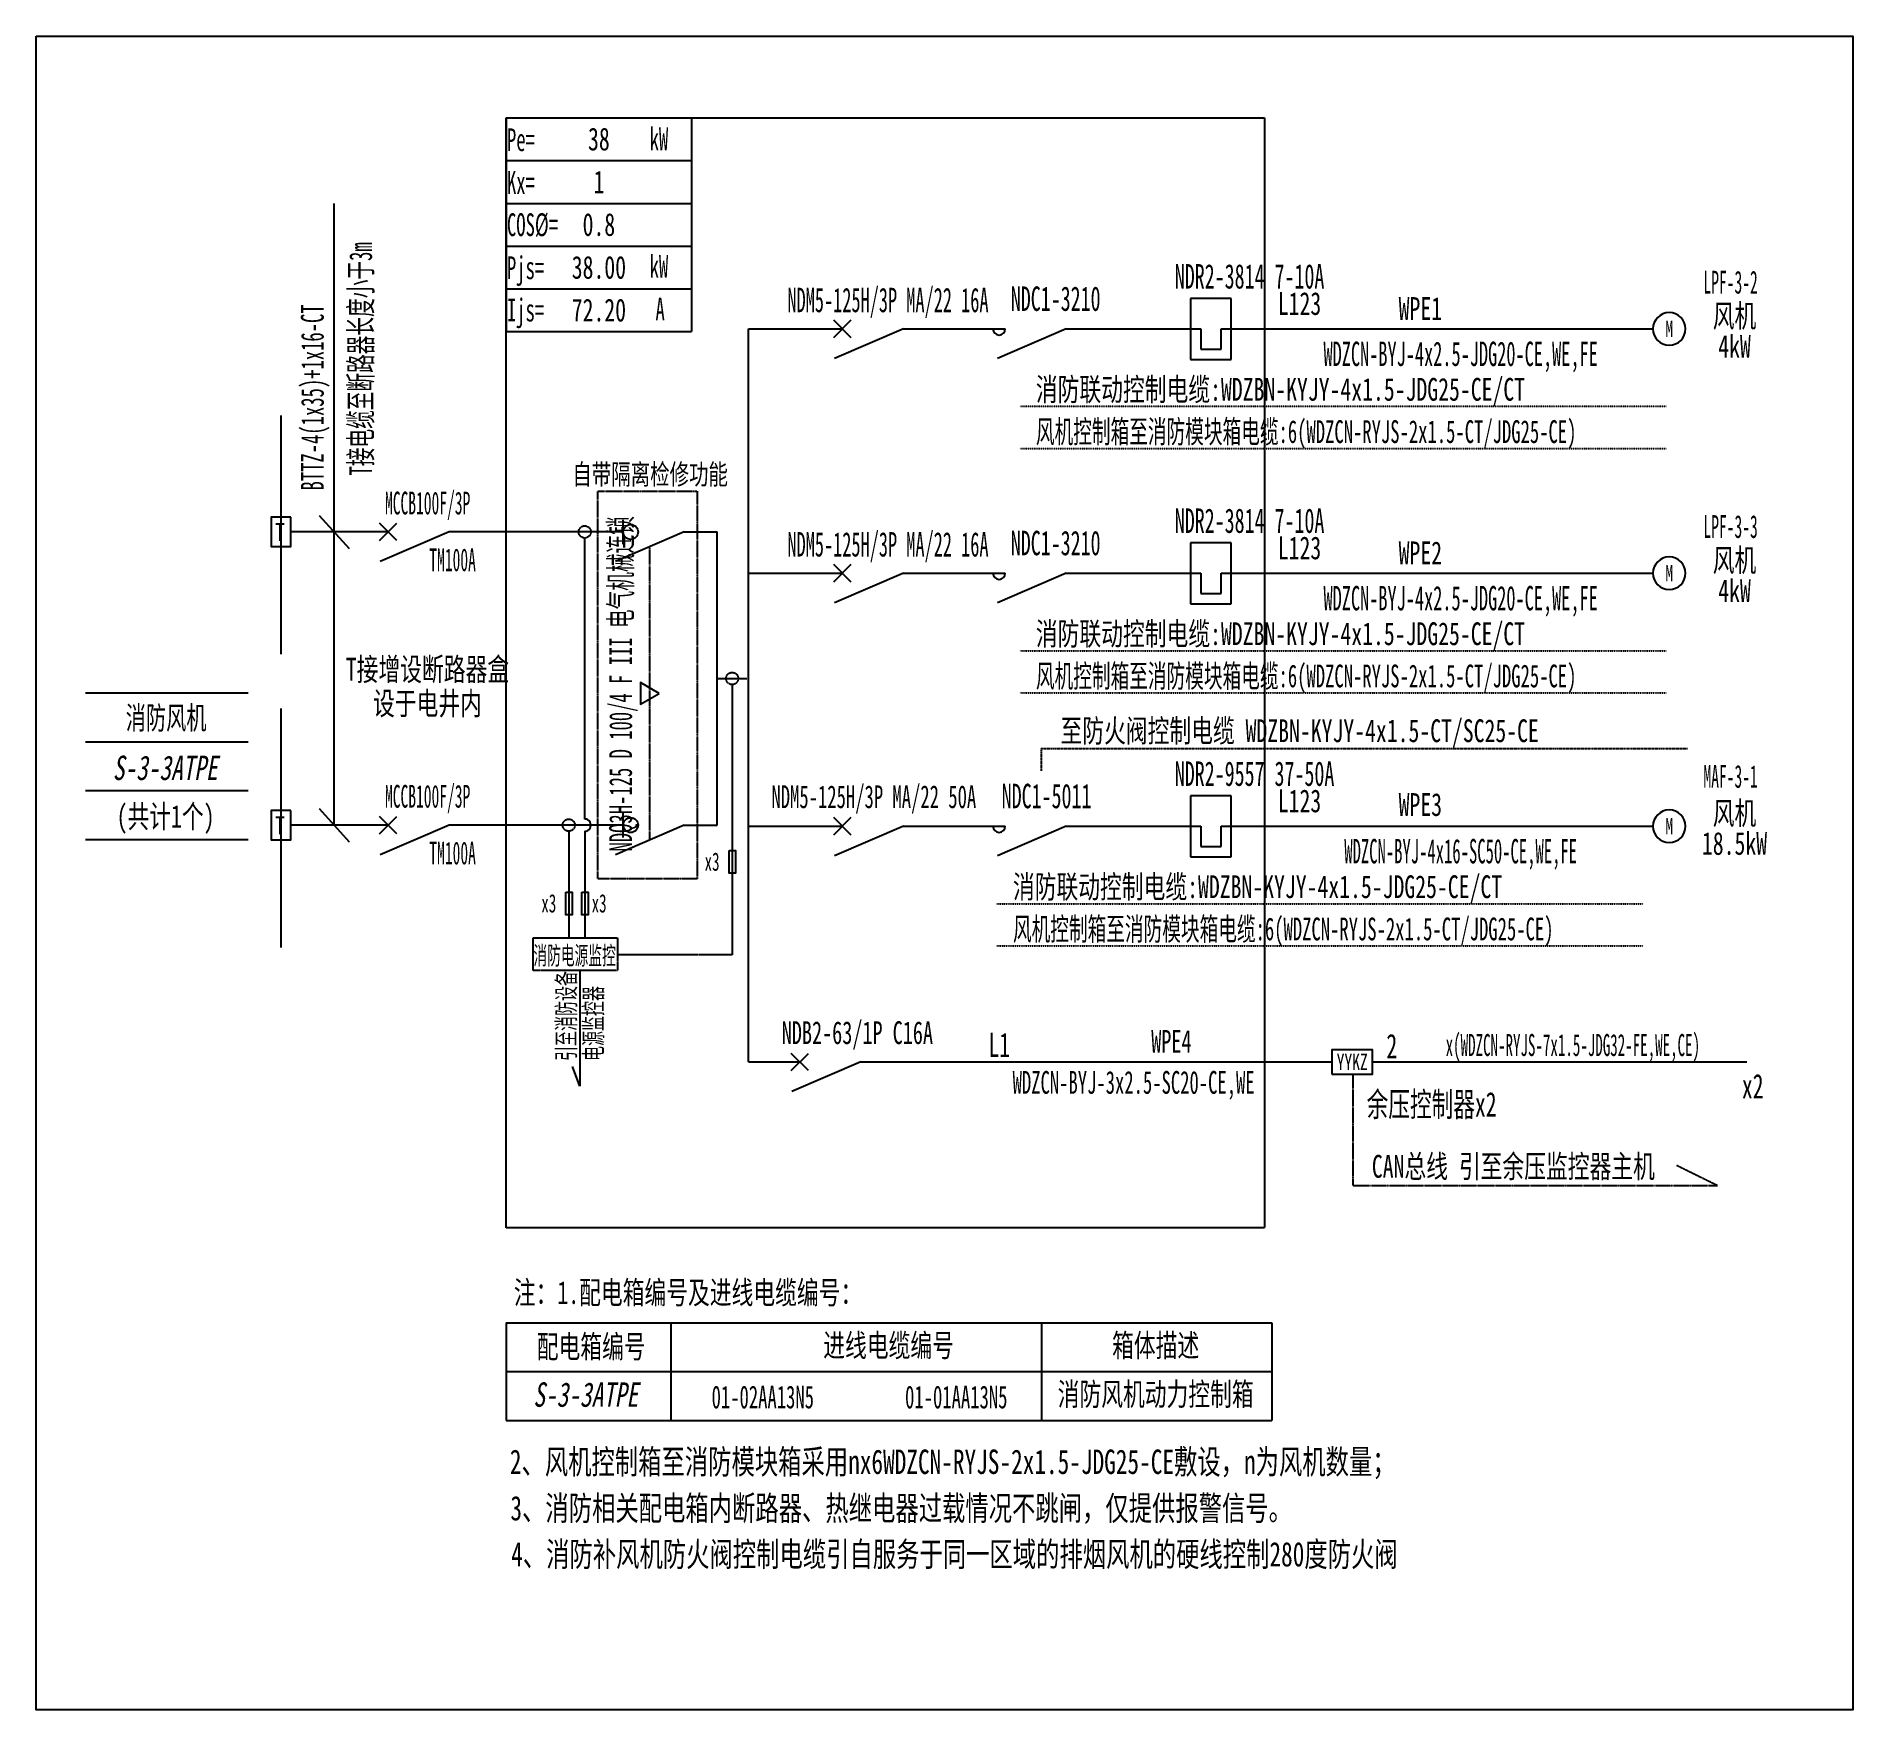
# Model space of a CAD drawing. Extents: x 408996 to 411372, y 333766 to 335954.
import ezdxf
from ezdxf.enums import TextEntityAlignment as Align

# ---------------------------------------------------------------- set-up
doc = ezdxf.new("R2010")
doc.units = 0
doc.header["$MEASUREMENT"] = 0
for name, pattern in [('_点划线L', [1.9, 1.5, -0.17, 0.06, -0.17]), ('DASH', [0.35, 0.25, -0.1]), ('DASHDOT', [1, 0.5, -0.25, 0, -0.25]), ('DASHED', [0.75, 0.5, -0.25])]:
    doc.linetypes.add(name, pattern=pattern)
for name, color, linetype in [('D_E_Eqpm(强电设备)', 100, 'Continuous'), ('D_E_Eqpm（强电设备）', 100, 'Continuous'), ('D_E_Text(强电文字)', 51, 'Continuous'), ('D_E_Text（强电文字）', 51, 'Continuous'), ('D_E_Wire(强电线缆)', 10, 'Continuous'), ('D_E_WireEm（强电应急照明线缆）', 10, 'DASHED'), ('D_E_Wire（强电线缆）', 10, 'Continuous'), ('D_Em_Eqpm（消防设备）', 100, 'Continuous'), ('D_T_TableDim（表格尺寸）', 255, 'Continuous'), ('DQ_Eqpm', 100, 'Continuous'), ('E_E_Text（强电文字）', 51, 'Continuous'), ('系统图', 220, 'Continuous')]:
    doc.layers.add(name, color=color, linetype=linetype)
doc.styles.add('$1$电气', font='', dxfattribs={"width": 0.7})
doc.styles.add('$1$电气箱', font='simhei.ttf', dxfattribs={"width": 0.8, "oblique": 10})
doc.styles.add('电气', font='', dxfattribs={"width": 0.7})
doc.styles.add('电气箱', font='simhei.ttf', dxfattribs={"width": 0.8, "oblique": 10})
doc.styles.get('$1$电气').set_extended_font_data('SimSun')
doc.styles.get('电气').set_extended_font_data('SimSun')

# ---------------------------------------------------------------- blocks, each defined once
blk = doc.blocks.new('T接箱')
at = {"layer": 'DQ_Eqpm'}
blk.add_lwpolyline([(313, 172), (73, 172), (73, -188), (313, -188)], close=True, dxfattribs=at)
at = {"layer": 'DQ_Eqpm', "color": 51, "style": '电气', "width": 0.8}
blk.add_text('T', height=220, dxfattribs=at).set_placement((120, -121))
blk = doc.blocks.new('A$C670F4C17')
at = {"layer": 'D_E_Wire（强电线缆）', "linetype": 'DASHDOT', "ltscale": 0.5}
blk.add_line((0, 0), (7936, 0), dxfattribs=at)
at = {"layer": 'D_E_Text（强电文字）', "style": '电气', "width": 0.7}
blk.add_text('消防联动控制电缆:WDZBN-KYJY-4x1.5-JDG25-CE/CT', height=280, dxfattribs=at).set_placement((198, 68))
blk = doc.blocks.new('A$C70CE04DF')
at = {"layer": 'D_E_Wire（强电线缆）', "linetype": 'DASHDOT', "ltscale": 0.5}
blk.add_line((0, 0), (7936, 0), dxfattribs=at)
at = {"layer": 'D_E_Text（强电文字）', "style": '电气', "width": 0.6}
blk.add_text('风机控制箱至消防模块箱电缆:6(WDZCN-RYJS-2x1.5-CT/JDG25-CE)', height=280, dxfattribs=at).set_placement((198, 68))
blk = doc.blocks.new('1')
at = {"layer": 'D_E_Eqpm(强电设备)'}
for p, q in [((-314387, 61832), (-314387, 61082)), ((-313887, 61832), (-314387, 61832)), ((-313887, 61082), (-313887, 61832)), ((-314262, 61457), (-314262, 61207)), ((-314012, 61207), (-314012, 61457)), ((-314262, 61207), (-314012, 61207)), ((-314387, 61082), (-313887, 61082))]:
    blk.add_line(p, q, dxfattribs=at)
blk = doc.blocks.new('电机')
at = {"layer": 'D_E_Eqpm（强电设备）'}
for start, end in [(90, 180), (180, 270), (0, 90), (270, 0)]:
    blk.add_arc((0, 0), 200, start, end, dxfattribs=at)
at = {"layer": 'D_E_Eqpm（强电设备）', "color": 51, "style": '电气', "width": 0.7}
blk.add_text('M', height=200, dxfattribs=at).set_placement((0, 0), align=Align.MIDDLE)

msp = doc.modelspace()

# ---------------------------------------------------------------- linework, layer by layer
at = {"linetype": 'DASHED'}
for p, q in [((409611, 335846.9, 0), (410602.3, 335846.9, 0)), ((409611, 334395.4, 0), (409611, 335846.9, 0)), ((410602.3, 335846.9, 0), (410602.3, 334395.4, 0)), ((410602.3, 334395.4, 0), (409611, 334395.4, 0))]:
    msp.add_line(p, q, dxfattribs=at)
at = {"layer": 'D_E_Eqpm(强电设备)', "color": 100}
for p, q in [((410039.1, 335559.6, 0), (410061.7, 335582.2, 0)), ((410061.7, 335559.6, 0), (410039.1, 335582.2, 0)), ((410061.7, 335582.2, 0), (410039.1, 335559.6, 0)), ((410039.1, 335582.2, 0), (410061.7, 335559.6, 0)), ((410130.3, 335570.9, 0), (410040.1, 335532.3, 0)), ((410343.3, 335570.9, 0), (410253.1, 335532.3, 0)), ((410039.1, 335240.1, 0), (410061.7, 335262.7, 0)), ((410061.7, 335240.1, 0), (410039.1, 335262.7, 0)), ((410061.7, 335262.7, 0), (410039.1, 335240.1, 0)), ((410039.1, 335262.7, 0), (410061.7, 335240.1, 0)), ((410130.3, 335251.4, 0), (410040.1, 335212.8, 0)), ((410343.3, 335251.4, 0), (410253.1, 335212.8, 0)), ((410039.1, 334909.3, 0), (410061.7, 334931.9, 0)), ((410061.7, 334909.3, 0), (410039.1, 334931.9, 0)), ((410061.7, 334931.9, 0), (410039.1, 334909.3, 0)), ((410039.1, 334931.9, 0), (410061.7, 334909.3, 0)), ((410130.3, 334920.6, 0), (410040.1, 334882, 0)), ((410343.3, 334920.6, 0), (410253.1, 334882, 0))]:
    msp.add_line(p, q, dxfattribs=at)
for centre in [(410255.4, 335570.9, 0), (410255.4, 335251.4, 0), (410255.4, 334920.6, 0)]:
    msp.add_arc(centre, 7.99, 180, 0, dxfattribs=at)
at = {"layer": 'D_E_Eqpm（强电设备）'}
for p, q in [((409467.7, 335294.2, 0), (409445.1, 335316.8, 0)), ((409445.1, 335294.2, 0), (409467.7, 335316.8, 0)), ((409536.3, 335305.5, 0), (409446.2, 335266.8, 0)), ((409843.8, 335305.5, 0), (409753.6, 335266.8, 0)), ((409763.9, 335289.5, 0), (409763.9, 335321.5, 0)), ((409467.7, 334910.8, 0), (409445.1, 334933.4, 0)), ((409445.1, 334910.8, 0), (409467.7, 334933.4, 0)), ((409763.9, 334906.1, 0), (409763.9, 334938, 0)), ((409536.3, 334922.1, 0), (409446.2, 334883.4, 0)), ((409843.8, 334922.1, 0), (409753.6, 334883.4, 0)), ((409983.4, 334601.1, 0), (410006, 334623.7, 0)), ((410006, 334601.1, 0), (409983.4, 334623.7, 0)), ((409983.4, 334601.1, 0), (410006, 334623.7, 0)), ((410006, 334601.1, 0), (409983.4, 334623.7, 0)), ((410074.6, 334612.4, 0), (409984.4, 334573.7, 0)), ((410074.6, 334612.4, 0), (409984.4, 334573.7, 0))]:
    msp.add_line(p, q, dxfattribs=at)
at = {"layer": 'D_E_Eqpm（强电设备）', "linetype": 'DASH'}
msp.add_line((409798.7, 334902.7, 0), (409798.7, 335286.2, 0), dxfattribs=at)
at = {"layer": 'D_E_Eqpm（强电设备）', "elevation": 0}
msp.add_lwpolyline([(409811, 335094.4), (409786.4, 335108.7), (409786.4, 335080.2)], close=True, dxfattribs=at)
at = {"layer": 'D_E_Eqpm（强电设备）'}
for centre in [(409773.6, 335305.5, 0), (409773.6, 334922.1, 0)]:
    msp.add_circle(centre, 9.72, dxfattribs=at)
at = {"layer": 'D_E_Text（强电文字）'}
for p, q in [((409611, 335846.9, 0), (409853.3, 335846.9, 0)), ((409611, 335846.9, 0), (409611, 335567.4, 0)), ((409853.3, 335846.9, 0), (409853.3, 335567.4, 0)), ((409611, 335791, 0), (409853.3, 335791, 0)), ((409386, 334922.1, 0), (409386, 335734.9, 0)), ((409611, 335735.1, 0), (409853.3, 335735.1, 0)), ((409611, 335679.2, 0), (409853.3, 335679.2, 0)), ((409611, 335623.3, 0), (409853.3, 335623.3, 0)), ((409611, 335567.4, 0), (409853.3, 335567.4, 0)), ((409366.5, 335327.1, 0), (409405.5, 335283.9, 0)), ((409366.5, 334943.7, 0), (409405.5, 334900.4, 0))]:
    msp.add_line(p, q, dxfattribs=at)
at = {"layer": 'D_E_Wire(强电线缆)', "color": 10}
for p, q in [((409927.7, 335570.9, 0), (410050.4, 335570.9, 0)), ((410130.3, 335570.9, 0), (410263.4, 335570.9, 0)), ((410343.3, 335570.9, 0), (410519, 335570.9, 0)), ((410545.6, 335570.9, 0), (411110.4, 335570.9, 0)), ((409927.7, 335251.4, 0), (410050.4, 335251.4, 0)), ((410130.3, 335251.4, 0), (410263.4, 335251.4, 0)), ((410343.3, 335251.4, 0), (410519, 335251.4, 0)), ((410545.6, 335251.4, 0), (411110.4, 335251.4, 0)), ((409927.7, 334920.6, 0), (410050.4, 334920.6, 0)), ((410130.3, 334920.6, 0), (410263.4, 334920.6, 0)), ((410343.3, 334920.6, 0), (410519, 334920.6, 0)), ((410545.6, 334920.6, 0), (411110.4, 334920.6, 0))]:
    msp.add_line(p, q, dxfattribs=at)
at = {"layer": 'D_E_WireEm（强电应急照明线缆）'}
for p, q in [((409316.5, 334762.2, 0), (409316.5, 335074.4, 0)), ((409456.4, 334922.1, 0), (409329.3, 334922.1, 0)), ((409763.9, 334922.1, 0), (409536.3, 334922.1, 0))]:
    msp.add_line(p, q, dxfattribs=at)
at = {"layer": 'D_E_Wire（强电线缆）'}
for p, q in [((409927.7, 334612.4, 0), (409927.7, 335570.9, 0)), ((409316.5, 335145.6, 0), (409316.5, 335457.8, 0)), ((409456.4, 335305.5, 0), (409329.3, 335305.5, 0)), ((409763.9, 335305.5, 0), (409536.3, 335305.5, 0)), ((409843.8, 335305.5, 0), (409886.9, 335305.5, 0)), ((409886.9, 334922.1, 0), (409886.9, 335305.5, 0)), ((409713.6, 334930, 0), (409713.6, 335297.5, 0)), ((409886.9, 335113.8, 0), (409925.6, 335113.8, 0)), ((409906.3, 335105.8, 0), (409906.3, 334752.5, 0)), ((409692.7, 334914.1, 0), (409692.7, 334774.6, 0)), ((409713.5, 334914.1, 0), (409713.5, 334774.6, 0)), ((409843.8, 334922.1, 0), (409886.9, 334922.1, 0)), ((409707, 334732, 0), (409707, 334580.8, 0)), ((409707, 334580.8, 0), (409697.6, 334606.3, 0)), ((409927.7, 334612.4, 0), (409994.7, 334612.4, 0)), ((410074.6, 334612.4, 0), (410690.3, 334612.4, 0)), ((410743.6, 334612.4, 0), (411233, 334612.4, 0))]:
    msp.add_line(p, q, dxfattribs=at)
at = {"layer": 'D_E_Wire（强电线缆）', "linetype": 'DASHDOT', "ltscale": 0.5}
for q in [(411155.7, 335022.5, 0), (410310.5, 334993.2, 0)]:
    msp.add_line((410310.5, 335022.5, 0), q, dxfattribs=at)
at = {"layer": 'D_E_Wire（强电线缆）', "linetype": '_点划线L'}
msp.add_line((409906.3, 334752.5, 0), (409756.4, 334752.5, 0), dxfattribs=at)
at = {"layer": 'D_E_Wire（强电线缆）', "linetype": 'DASH'}
for p, q in [((410717.8, 334596.4, 0), (410717.8, 334450.7, 0)), ((411194.7, 334450.7, 0), (411141.1, 334477.1, 0)), ((410717.8, 334450.7, 0), (411194.7, 334450.7, 0))]:
    msp.add_line(p, q, dxfattribs=at)
at = {"layer": 'D_E_Wire（强电线缆）', "linetype": 'DASH', "elevation": 0}
msp.add_lwpolyline([(409730.9, 335358.7), (409860.8, 335358.7), (409860.8, 334851.8), (409730.9, 334851.8)], close=True, dxfattribs=at)
at = {"layer": 'D_E_Wire（强电线缆）', "elevation": 0}
for points in [[(409902.3, 334888.9), (409910.7, 334888.9), (409910.7, 334859.4), (409902.3, 334859.4)], [(409688.8, 334834.4), (409697.2, 334834.4), (409697.2, 334804.9), (409688.8, 334804.9)], [(409709.6, 334834.4), (409718, 334834.4), (409718, 334804.9), (409709.6, 334804.9)]]:
    msp.add_lwpolyline(points, close=True, dxfattribs=at)
at = {"layer": 'D_E_Wire（强电线缆）', "linetype": '_点划线L', "elevation": 0}
msp.add_lwpolyline([(409646, 334774.6), (409756.4, 334774.6), (409756.4, 334732), (409646, 334732)], close=True, dxfattribs=at)
at = {"layer": 'D_E_Wire（强电线缆）', "linetype": '_点划线L'}
for centre in [(409713.6, 335305.5, 0), (409906.3, 335113.8, 0), (409692.7, 334922.1, 0)]:
    msp.add_circle(centre, 7.99, dxfattribs=at)
at = {"layer": 'D_E_Wire（强电线缆）'}
msp.add_arc((409713.6, 334922.1, 0), 7.99, 269.5766, 90, dxfattribs=at)
at = {"layer": 'D_Em_Eqpm（消防设备）', "elevation": 0}
msp.add_lwpolyline([(410690.3, 334596.4), (410743.6, 334596.4), (410743.6, 334628.3), (410690.3, 334628.3)], close=True, dxfattribs=at)
at = {"layer": 'D_T_TableDim（表格尺寸）', "color": 255}
for p, q in [((409060.6, 335095.1, 0), (409273.6, 335095.1, 0)), ((409060.6, 335031.1, 0), (409273.6, 335031.1, 0)), ((409060.6, 334967.2, 0), (409273.6, 334967.2, 0)), ((409060.6, 334903.3, 0), (409273.6, 334903.3, 0))]:
    msp.add_line(p, q, dxfattribs=at)
at = {"layer": 'D_T_TableDim（表格尺寸）', "ltscale": 3.5}
for p, q in [((409611, 334271.5, 0), (410612, 334271.5, 0)), ((409611, 334271.5, 0), (409611, 334143.7, 0)), ((409826, 334271.5, 0), (409826, 334143.7, 0)), ((410310.8, 334271.5, 0), (410310.8, 334143.7, 0)), ((410612, 334271.5, 0), (410612, 334143.7, 0)), ((409611, 334207.6, 0), (410612, 334207.6, 0)), ((409611, 334207.6, 0), (410612, 334207.6, 0)), ((409826, 334207.6, 0), (409826, 334143.7, 0)), ((410310.8, 334207.6, 0), (410310.8, 334143.7, 0)), ((409611, 334143.7, 0), (410612, 334143.7, 0))]:
    msp.add_line(p, q, dxfattribs=at)
at = {"layer": '系统图', "ltscale": 9973.992009}
msp.add_lwpolyline([(408996.5, 335953.5), (411371.5, 335953.5), (411371.5, 333765.5), (408996.5, 333765.5)], close=True, dxfattribs=at)

# ---------------------------------------------------------------- block references
at = {"layer": 'D_E_Eqpm(强电设备)', "color": 100, "xscale": 0.106508479478943, "yscale": 0.106508479478943, "zscale": 0.106508479478943}
for p in [(443990.6, 329025.2, 0), (443990.6, 328705.7, 0), (443990.6, 328374.9, 0)]:
    msp.add_blockref('1', p, dxfattribs=at)
at = {"layer": 'D_E_Eqpm（强电设备）', "xscale": 0.106508479478943, "yscale": 0.106508479478943, "zscale": 0.106508479478943}
for name, p in [('电机', (411131.7, 335570.9, 0)), ('T接箱', (409295.9, 335306.4, 0)), ('电机', (411131.7, 335251.4, 0)), ('T接箱', (409295.9, 334922.9, 0)), ('电机', (411131.7, 334920.6, 0))]:
    msp.add_blockref(name, p, dxfattribs=at)
at = {"layer": 'D_E_Wire（强电线缆）', "xscale": 0.106508479478943, "yscale": 0.106508479478943, "zscale": 0.106508479478943}
for name, p in [('A$C670F4C17', (410282.4, 335469.8, 0)), ('A$C70CE04DF', (410282.4, 335414.5, 0)), ('A$C670F4C17', (410282.4, 335150.2, 0)), ('A$C70CE04DF', (410282.4, 335095, 0)), ('A$C670F4C17', (410252.4, 334819.4, 0)), ('A$C70CE04DF', (410252.4, 334764.2, 0))]:
    msp.add_blockref(name, p, dxfattribs=at)

# ---------------------------------------------------------------- texts
at = {"layer": 'D_E_Text(强电文字)', "color": 51, "style": '电气'}
for s, height, width, p in [('NDR2-3814 7-10A', 31.953, 0.6, (410485.1, 335623.7, 0)), ('NDM5-125H/3P MA/22 16A', 31.953, 0.55, (409978.6, 335592.8, 0)), ('NDC1-3210', 31.95, 0.6, (410270.7, 335594.5, 0)), ('NDR2-3814 7-10A', 31.953, 0.6, (410485.1, 335304.2, 0)), ('NDM5-125H/3P MA/22 16A', 31.953, 0.55, (409978.6, 335273.3, 0)), ('NDC1-3210', 31.95, 0.6, (410270.7, 335275, 0))]:
    msp.add_text(s, height=height, dxfattribs=dict(at, width=width)).set_placement(p)
at = {"layer": 'D_E_Text(强电文字)', "color": 51, "style": '电气', "width": 0.55}
for p in [(410858.9, 335534.5, 0), (410858.9, 335215, 0)]:
    msp.add_text('WDZCN-BYJ-4x2.5-JDG20-CE,WE,FE', height=31.953, dxfattribs=at).set_placement(p, align=Align.MIDDLE)
at = {"layer": 'D_E_Text(强电文字)', "color": 51, "true_color": 0xffff7f, "style": '电气', "width": 0.6}
for s, height, p in [('NDR2-9557 37-50A', 31.953, (410485.1, 334973.4, 0)), ('NDC1-5011', 31.95, (410258.8, 334944.2, 0))]:
    msp.add_text(s, height=height, dxfattribs=at).set_placement(p)
at = {"layer": 'D_E_Text(强电文字)', "color": 51, "true_color": 0xffff7f, "style": '电气', "width": 0.5}
msp.add_text('WDZCN-BYJ-4x16-SC50-CE,WE,FE', height=31.953, dxfattribs=at).set_placement((410858.9, 334884.2, 0), align=Align.MIDDLE)
at = {"layer": 'D_E_Text（强电文字）', "linetype": 'Continuous', "style": '电气', "width": 0.6}
for s, height, p in [('Pe=', 29.82, (409611.9, 335803.4, 0)), ('kW', 29.82, (409798.4, 335804.5, 0)), ('Kx=', 29.82, (409611.9, 335747.4, 0)), ('COS%%C=', 29.82, (409611.9, 335692.3, 0)), ('Pjs=', 29.82, (409611.9, 335636, 0)), ('kW', 29.82, (409798.4, 335637.9, 0)), ('Ijs=', 29.82, (409611.9, 335580.7, 0)), ('A', 29.8, (409806.1, 335582, 0))]:
    msp.add_text(s, height=height, dxfattribs=at).set_placement(p)
at = {"layer": 'D_E_Text（强电文字）', "style": '电气', "width": 0.6}
for s, height, p in [('T接电缆至断路器长度小于3m', 29.822, (409435.5, 335379.2, 0)), ('BTTZ-4(1x35)+1x16-CT', 29.822, (409372.3, 335359.6, 0)), ('引至消防设备', 23.96, (409701.3, 334613.7, 0)), ('电源监控器', 23.96, (409736.8, 334613.7, 0))]:
    msp.add_text(s, height=height, rotation=90, dxfattribs=at).set_placement(p)
at = {"layer": 'D_E_Text（强电文字）'}
for s, style, width, p in [('LPF-3-2', '电气', 0.5, (411211.9, 335617.1, 0)), ('LPF-3-3', '电气', 0.5, (411211.9, 335297.6, 0)), ('MAF-3-1', '电气', 0.5, (411211.9, 334970.9, 0)), ('(共计1个)', '$1$电气', 0.7, (409165.5, 334918.6, 0))]:
    msp.add_text(s, height=29.82, dxfattribs=dict(at, style=style, width=width)).set_placement(p, align=Align.CENTER)
at = {"layer": 'D_E_Text（强电文字）', "style": '电气'}
for s, height, width, p in [('L123', 29.82, 0.7, (410619.8, 335589.2, 0)), ('自带隔离检修功能', 26.63, 0.7, (409697.4, 335367.5, 0)), ('L123', 29.82, 0.7, (410619.8, 335269.7, 0)), ('至防火阀控制电缆 WDZBN-KYJY-4x1.5-CT/SC25-CE ', 29.822, 0.7, (410335.7, 335030.6, 0)), ('L123', 29.82, 0.7, (410619.8, 334938.9, 0)), ('x3', 23.96, 0.6, (409870.3, 334862.4, 0)), ('x3', 23.96, 0.6, (409656.8, 334807.9, 0)), ('x3', 23.96, 0.6, (409722.6, 334807.9, 0)), ('消防电源监控', 23.96, 0.55, (409646.4, 334739.7, 0)), ('注：1.配电箱编号及进线电缆编号：', 29.822, 0.7, (409620.9, 334296, 0)), ('2、风机控制箱至消防模块箱采用nx6WDZCN-RYJS-2x1.5-JDG25-CE敷设，n为风机数量；', 31.953, 0.7, (409615.7, 334073.7, 0)), ('3、消防相关配电箱内断路器、热继电器过载情况不跳闸，仅提供报警信号。', 31.953, 0.7, (409616.4, 334013, 0)), ('4、消防补风机防火阀控制电缆引自服务于同一区域的排烟风机的硬线控制280度防火阀', 31.953, 0.7, (409617.4, 333952.8, 0))]:
    msp.add_text(s, height=height, dxfattribs=dict(at, width=width)).set_placement(p)
at = {"layer": 'D_E_Text（强电文字）', "color": 51, "style": '电气', "width": 0.7}
for s, p in [('WPE1', (410777.8, 335582.7, 0)), ('WPE2', (410777.8, 335263.2, 0)), ('WPE3', (410777.8, 334934.1, 0))]:
    msp.add_text(s, height=29.82, dxfattribs=at).set_placement(p)
at = {"layer": 'D_E_Text（强电文字）'}
for s, height, style, width, p in [('风机', 29.82, '电气', 0.7, (411217, 335588.5, 0)), ('4kW', 29.82, '电气', 0.7, (411217, 335548.9, 0)), ('MCCB100F/3P', 29.822, '$1$电气', 0.5, (409508.2, 335340.8, 0)), ('TM100A', 29.82, '$1$电气', 0.5, (409540.8, 335268.8, 0)), ('风机', 29.82, '电气', 0.7, (411217, 335269, 0)), ('4kW', 29.82, '电气', 0.7, (411217, 335229.3, 0)), ('T接增设断路器盒', 29.82, '电气', 0.7, (409507.9, 335126.5, 0)), ('设于电井内', 29.82, '电气', 0.7, (409507.9, 335081.6, 0)), ('消防风机', 29.82, '$1$电气', 0.65, (409166.2, 335062.9, 0)), ('MCCB100F/3P', 29.822, '$1$电气', 0.5, (409508.2, 334957.4, 0)), ('风机', 29.82, '电气', 0.7, (411217, 334938.2, 0)), ('TM100A', 29.82, '$1$电气', 0.5, (409540.8, 334885.4, 0)), ('NDB2-63/1P C16A', 29.822, '电气', 0.65, (410070.1, 334648.3, 0)), ('WDZCN-BYJ-3x2.5-SC20-CE,WE', 29.822, '电气', 0.6, (410431.3, 334582.1, 0)), ('CAN总线 引至余压监控器主机', 29.822, '电气', 0.7, (410927.8, 334476.7, 0)), ('配电箱编号', 29.82, '电气', 0.7, (409722, 334240.9, 0)), ('进线电缆编号', 29.82, '电气', 0.7, (410110.9, 334242.5, 0)), ('箱体描述', 29.82, '电气', 0.7, (410460.1, 334242.5, 0)), ('01-02AA13N5', 29.822, '电气', 0.6, (409946.4, 334174.1, 0)), ('01-01AA13N5', 29.822, '电气', 0.6, (410199.4, 334174.1, 0)), ('消防风机动力控制箱', 29.82, '电气', 0.7, (410460.1, 334178.6, 0))]:
    msp.add_text(s, height=height, dxfattribs=dict(at, style=style, width=width)).set_placement(p, align=Align.MIDDLE)
at = {"layer": 'D_E_Text（强电文字）', "style": '电气', "width": 0.6}
msp.add_text('NDQ3H-125 D 100/4 F III 电气机械连锁', height=29.822, rotation=90, dxfattribs=at).set_placement((409761.9, 335106.9, 0), align=Align.MIDDLE)
at = {"layer": 'D_E_Text（强电文字）', "oblique": 10, "width": 0.7}
for style, p in [('$1$电气箱', (409165, 334997, 0)), ('电气箱', (409714.9, 334177.5, 0))]:
    msp.add_text('S-3-3ATPE', height=31.95, dxfattribs=dict(at, style=style)).set_placement(p, align=Align.MIDDLE)
at = {"layer": 'D_E_Text（强电文字）', "color": 51, "true_color": 0xffff7f, "style": '电气'}
for s, height, width, p in [('NDM5-125H/3P MA/22 50A', 29.822, 0.6, (410091.6, 334956.8, 0)), ('18.5kW', 29.82, 0.7, (411217, 334898.6, 0))]:
    msp.add_text(s, height=height, dxfattribs=dict(at, width=width)).set_placement(p, align=Align.MIDDLE)
at = {"layer": 'D_E_Text（强电文字）', "color": 51, "style": '电气', "width": 0.5}
msp.add_text('x(WDZCN-RYJS-7x1.5-JDG32-FE,WE,CE)', height=28.757, dxfattribs=at).set_placement((411005.6, 334620.2, 0), align=Align.CENTER)
at = {"layer": 'D_E_Text（强电文字）', "width": 242.284, "attachment_point": 5, "style": '电气'}
for s, insert, char_height in [('38', (409732.1, 335819, 0), 29.82), ('1', (409732.1, 335763.1, 0), 29.8), ('0.8', (409732.1, 335707.2, 0), 29.82), ('{\\C200;38.00}', (409732.1, 335651.2, 0), 29.822), ('{\\C200;72.20}', (409732.1, 335595.3, 0), 29.822)]:
    msp.add_mtext(s, dxfattribs=dict(at, insert=insert, char_height=char_height))
at = {"layer": 'D_Em_Eqpm（消防设备）', "color": 51, "style": '电气', "width": 0.7}
msp.add_text('YYKZ', height=21.3, dxfattribs=at).set_placement((410717.1, 334601.9, 0), align=Align.CENTER)
at = {"layer": 'E_E_Text（强电文字）', "linetype": 'Continuous', "style": '电气', "width": 0.65}
for s, height, p in [('L1', 31.95, (410241.6, 334618.8, 0)), ('2', 32, (410761.8, 334617.1, 0)), ('x2', 31.95, (411226.7, 334564.7, 0)), ('余压控制器x2', 31.95, (410736, 334541.1, 0))]:
    msp.add_text(s, height=height, dxfattribs=at).set_placement(p)
msp.add_text('WPE4', height=29.82, dxfattribs=at).set_placement((410480.7, 334624.5, 0), align=Align.CENTER)

doc.saveas('drawing.dxf')
